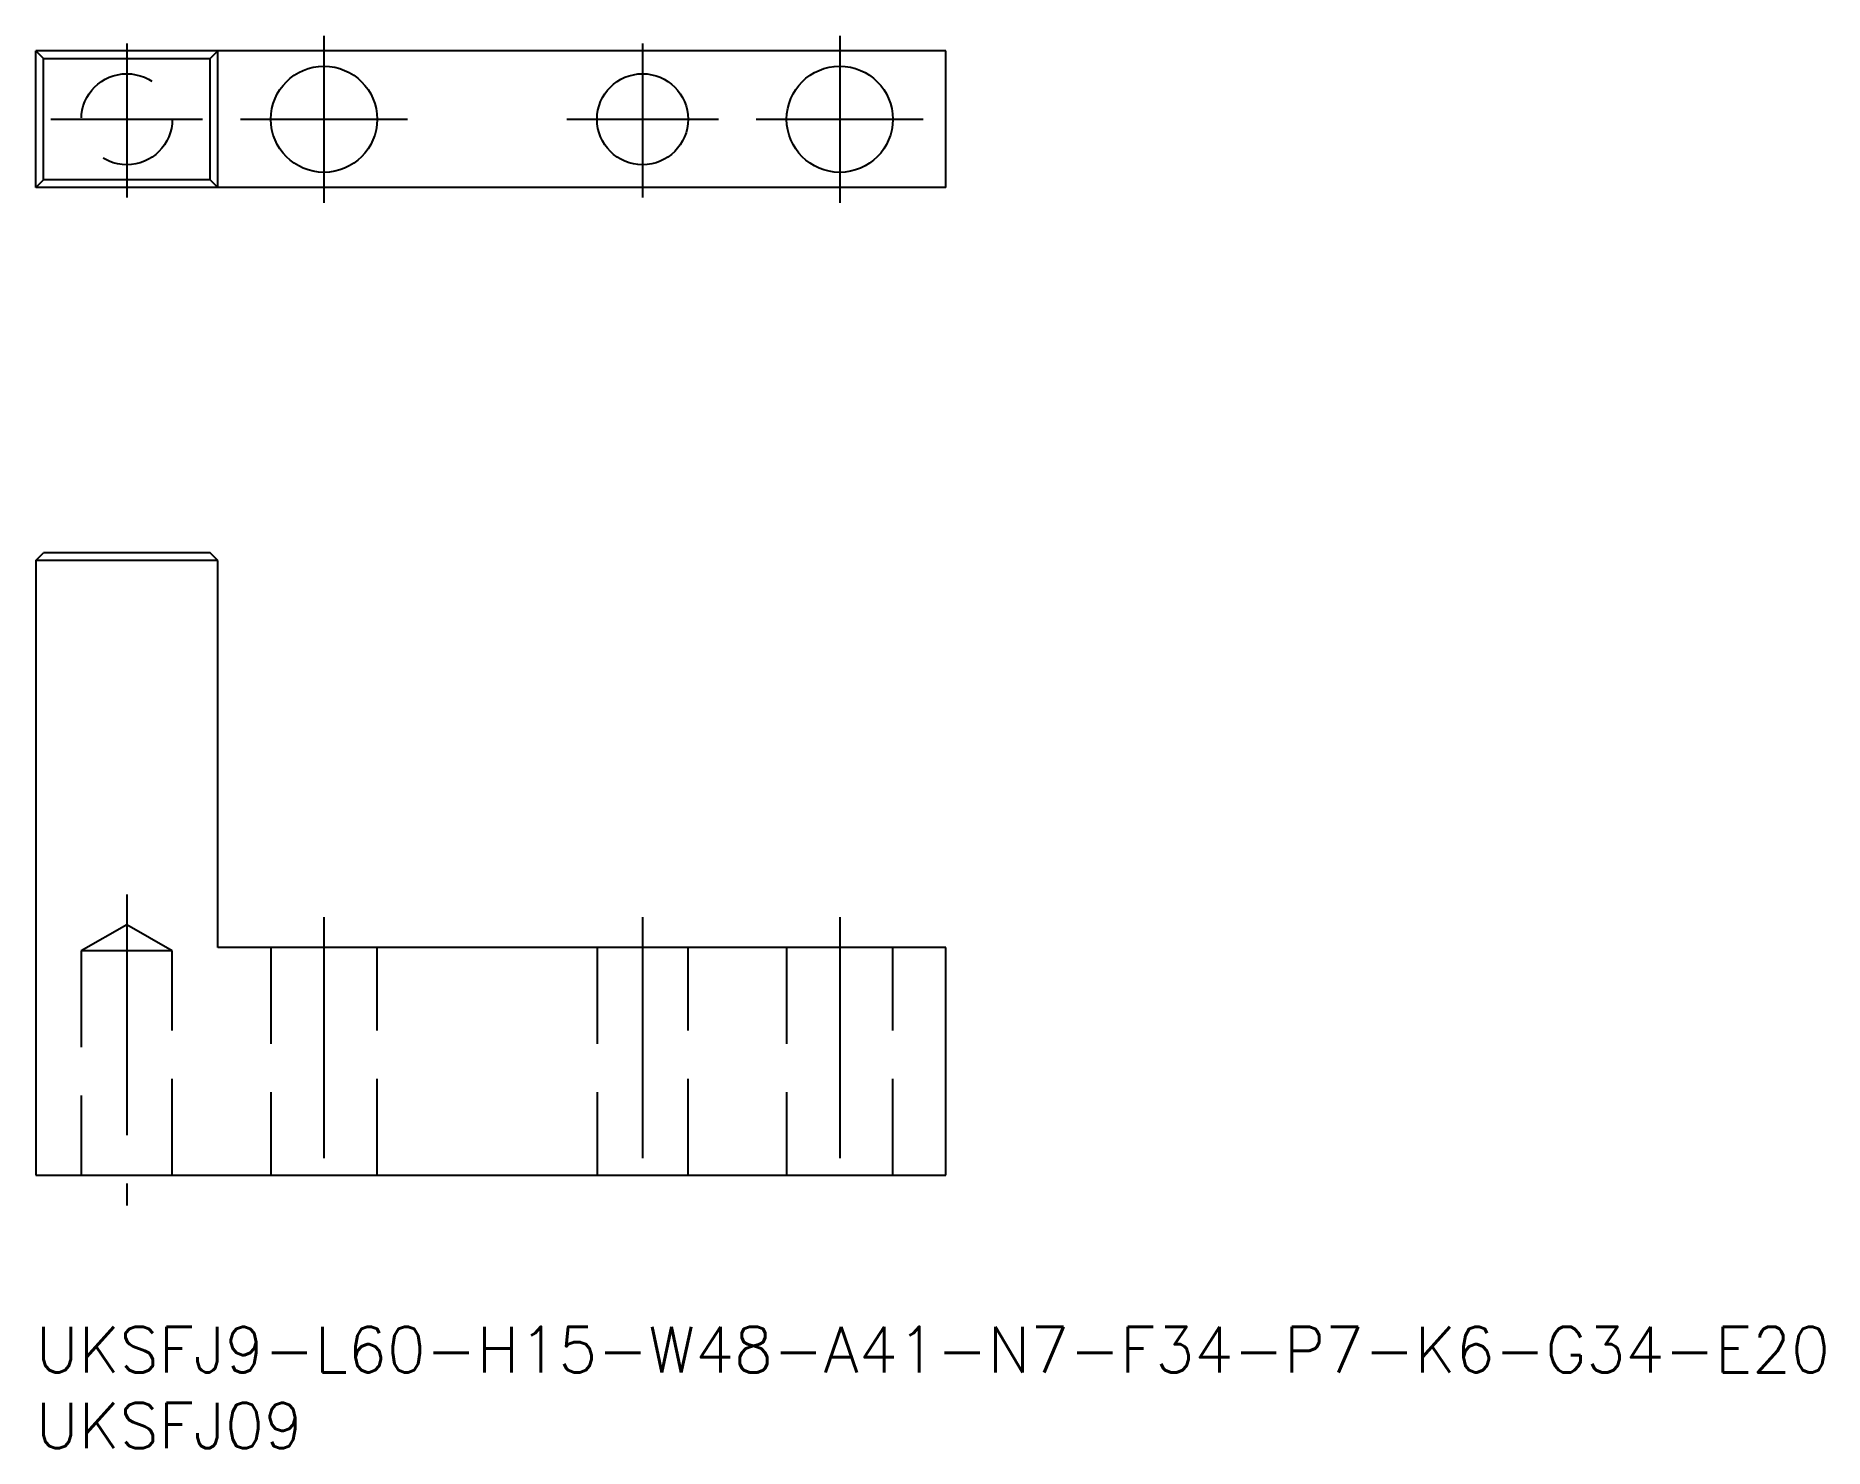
# Model space of a CAD drawing. Extents: x 0 to 118, y -8 to 85.
import ezdxf

# ---------------------------------------------------------------- set-up
doc = ezdxf.new("R2010")
doc.units = 0
doc.header["$LTSCALE"] = 0.5
doc.linetypes.add('CENTER', pattern=[50.8, 31.75, -6.35, 6.35, -6.35])
doc.linetypes.add('DASHED', pattern=[19.05, 12.7, -6.35])
for name, color, linetype in [('MSM_CENTER', 1, 'CENTER'), ('MSM_CONTINUOUS', 7, 'CONTINUOUS'), ('MSM_DASHED', 4, 'DASHED'), ('MSM_PART_NUMBER', 7, 'CONTINUOUS')]:
    doc.layers.add(name, color=color, linetype=linetype)
doc.styles.get("Standard").update_dxf_attribs({"font": 'txt.shx', "height": 1, "bigfont": 'bigfont.shx'})

# ---------------------------------------------------------------- blocks, each defined once
blk = doc.blocks.new('*U26')
at = {"layer": 'MSM_PART_NUMBER'}
blk.add_text('UKSFJ9-L60-H15-W48-A41-N7-F34-P7-K6-G34-E20', height=3, dxfattribs=at).set_placement((0, -3))
blk = doc.blocks.new('*U27')
at = {"layer": 'MSM_PART_NUMBER'}
blk.add_text('UKSFJ09', height=3, dxfattribs=at).set_placement((0, -8))

msp = doc.modelspace()

# ---------------------------------------------------------------- linework, layer by layer
at = {"layer": 'MSM_CENTER'}
for p, q in [((19, 85.08), (19, 74.08)), ((53, 85.08), (53, 74.08)), ((6, 84.58), (6, 74.43)), ((40, 84.58), (40, 74.43)), ((1, 79.58), (11, 79.58)), ((13.5, 79.58), (24.5, 79.58)), ((35, 79.58), (45, 79.58)), ((47.5, 79.58), (58.5, 79.58)), ((6, 28.5), (6, 8)), ((19, 27), (19, 8)), ((40, 27), (40, 8)), ((53, 27), (53, 8))]:
    msp.add_line(p, q, dxfattribs=at)
at = {"layer": 'MSM_CONTINUOUS'}
for p, q in [((60, 84.08), (0, 84.08)), ((0.5, 83.58), (0, 84.08)), ((0, 75.08), (0, 84.08)), ((12, 84.08), (11.5, 83.58)), ((12, 75.08), (12, 84.08)), ((60, 75.08), (60, 84.08)), ((0.5, 83.58), (11.5, 83.58)), ((0.5, 75.58), (0.5, 83.58)), ((11.5, 75.58), (11.5, 83.58)), ((0, 75.08), (0.5, 75.58)), ((11.5, 75.58), (0.5, 75.58)), ((12, 75.08), (11.5, 75.58)), ((60, 75.08), (0, 75.08)), ((0, 50.5), (0.5, 51)), ((11.5, 51), (0.5, 51)), ((12, 50.5), (11.5, 51)), ((0, 50.5), (0, 10)), ((12, 50.5), (0, 50.5)), ((12, 25), (12, 50.5)), ((60, 25), (12, 25)), ((60, 10), (60, 25)), ((0, 10), (60, 10))]:
    msp.add_line(p, q, dxfattribs=at)
for centre, radius in [((19, 79.58), 3.5), ((40, 79.58), 3), ((53, 79.58), 3.5)]:
    msp.add_circle(centre, radius, dxfattribs=at)
at = {"layer": 'MSM_DASHED'}
for p, q in [((6, 26.5), (3, 24.77)), ((9, 24.77), (6, 26.5)), ((9, 24.77), (3, 24.77)), ((3, 24.77), (3, 10)), ((9, 10), (9, 24.77)), ((15.5, 25), (15.5, 10)), ((22.5, 10), (22.5, 25)), ((37, 25), (37, 10)), ((43, 10), (43, 25)), ((49.5, 25), (49.5, 10)), ((56.5, 10), (56.5, 25))]:
    msp.add_line(p, q, dxfattribs=at)
msp.add_circle((6, 79.58), 3, dxfattribs=at)

# ---------------------------------------------------------------- block references
at = {"layer": 'MSM_CONTINUOUS'}
for name in ['*U26', '*U27']:
    msp.add_blockref(name, (0, 0), dxfattribs=at)

doc.saveas('drawing.dxf')
